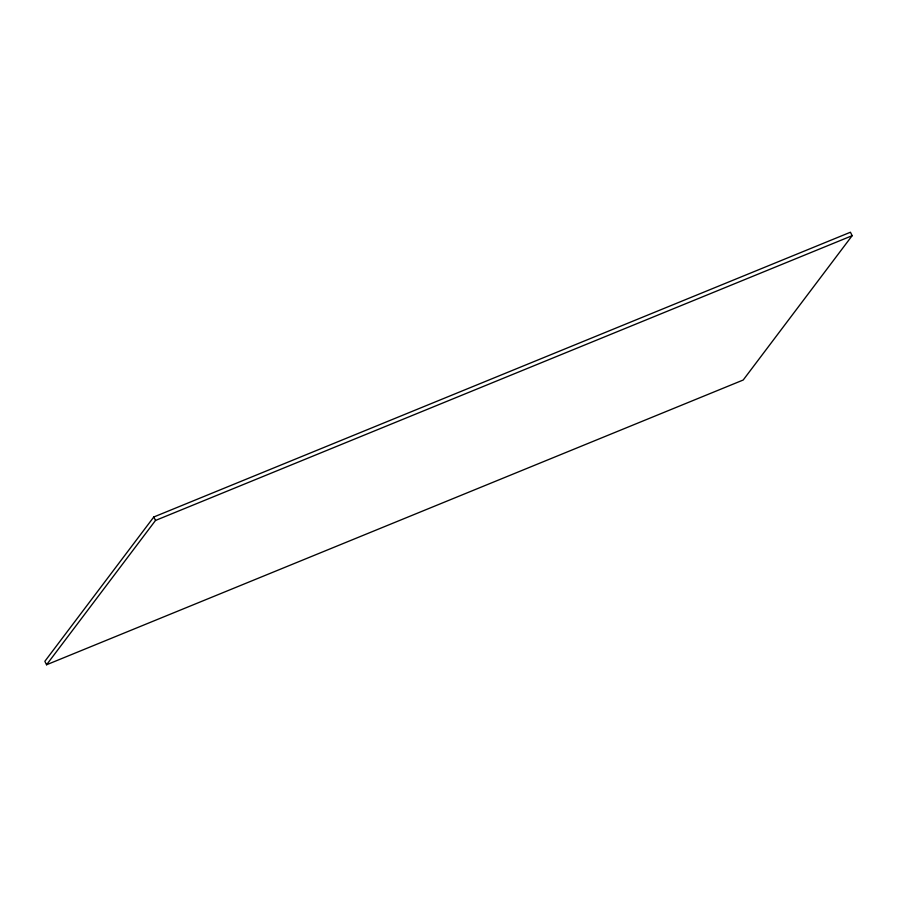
<?xml version="1.0" encoding="UTF-8"?>
<svg xmlns="http://www.w3.org/2000/svg" width="897" height="897" viewBox="0 0 897 897"><rect width="100%" height="100%" fill="white"/><g stroke="black" fill="none" stroke-linecap="round" stroke-linejoin="round"><path stroke-width="1.35" d="M153.802 516.986L44.85 661.313L46.566 664.767L743.198 380.014L852.15 235.687L850.434 232.233L153.802 516.986L155.517 520.439L46.566 664.767M155.517 520.439L852.15 235.687"/></g></svg>
